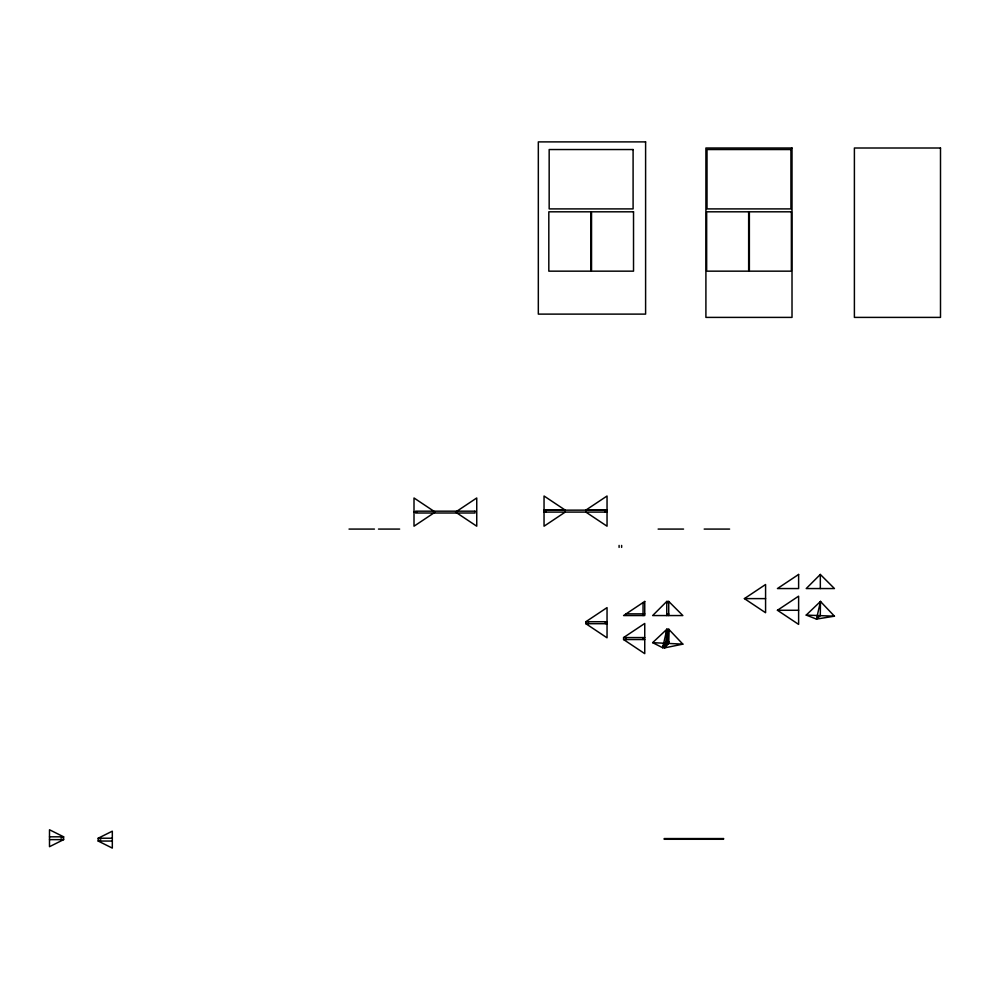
<?xml version="1.0" encoding="UTF-8"?>
<svg xmlns="http://www.w3.org/2000/svg" width="990" height="990" viewBox="0 0 990 990"><rect width="100%" height="100%" fill="white"/><g stroke="black" fill="none" stroke-linecap="round" stroke-linejoin="round"><path stroke-width="1.49" d="M666.765 601.437L652.645 615.557L682.852 615.557L668.733 601.437L666.765 601.437L666.765 615.557M820.326 574.447L806.219 588.555L834.446 588.555L820.326 574.447L820.326 588.555M806.219 615.087L820.475 601.462L834.446 616.188L816.465 619.096L806.219 615.087L834.446 616.188M652.645 642.659L666.852 629.269L668.844 629.355L682.852 644.144L664.723 647.844L662.681 647.732L652.645 642.659L682.852 644.144M435.192 512.09L414.006 526.21L414.006 497.97L433.942 511.261M456.823 511.261L476.747 497.97L476.747 526.21L455.573 512.09M565.216 512.09L544.042 526.21L544.042 496.002L565.216 510.11L544.042 510.11M585.87 621.72L607.043 607.613L607.043 637.82L585.87 623.7L585.87 621.72L607.043 621.72M623.576 637.572L644.75 623.452L644.75 653.66L623.576 639.54L623.576 637.572L644.75 637.572M744.406 598.616L765.579 584.496L765.579 612.736L744.406 598.616L765.579 598.616M777.435 610.273L798.621 596.166L798.621 624.393L777.435 610.273L798.621 610.273M61.046 838.097L63.62 836.81L63.62 839.631L49.5 846.698L49.5 829.756L63.62 836.81L49.5 836.81M98.196 838.221L112.316 831.167L112.316 848.108L98.196 841.054L98.196 838.221L112.316 838.221M100.77 839.768L98.196 841.054L112.316 841.054M607.043 510.11L585.87 510.11L607.043 496.002L607.043 526.21L585.87 512.09M414.006 512.09L417.038 512.09M544.042 512.09L607.043 512.09M349.025 529.081L374.443 529.081M378.477 529.081L399.651 529.081M658.127 529.081L683.546 529.081M704.187 529.081L729.605 529.081M666.765 602.564L668.733 602.564M626.101 613.862L644.75 613.862M666.765 613.862L668.733 613.862M585.87 623.7L607.043 623.7M623.576 639.54L644.75 639.54M49.5 839.631L63.62 839.631M668.733 601.437L668.733 615.557M643.054 602.564L643.054 615.557M643.054 637.572L643.054 639.54M626.101 637.572L626.101 639.54M621.633 545.416L621.633 547.396M619.096 545.416L619.096 547.396M605.36 512.09L605.36 510.11L545.997 510.184L545.997 512.016M605.36 621.72L605.36 623.7M588.407 621.72L588.407 623.7M545.725 510.11L545.725 512.09M666.53 630.704L666.369 643.698L668.349 643.785L668.522 630.791L666.53 630.704M666.852 629.269L666.678 643.351L662.681 647.732L666.852 629.269M668.844 629.355L668.646 643.451L664.723 647.844L668.844 629.355M820.475 601.462L820.277 615.632L816.465 619.096L820.475 601.462M668.671 641.768L665.231 645.567L663.201 645.468L666.691 641.668L668.671 641.768M644.75 601.437L623.576 615.557L644.75 615.557L644.75 601.437M798.621 574.447L777.435 588.555L798.621 588.555L798.621 574.447M645.604 141.892L538.325 141.892L538.325 314.115L645.604 314.115L645.604 141.892M792.012 148.005L705.907 148.005L705.907 317.394L792.012 317.394L792.012 148.005M940.5 148.005L854.395 148.005L854.395 317.394L940.5 317.394L940.5 148.005M633.093 149.54L549.165 149.54L549.165 208.902L633.093 208.902L633.093 149.54M790.923 149.54L707.009 149.54L707.009 208.902L790.923 208.902L790.923 149.54M590.82 211.81L548.819 211.81L548.819 271.161L590.82 271.161L590.82 211.81M633.526 211.81L591.537 211.81L591.537 271.161L633.526 271.161L633.526 211.81M748.65 211.81L706.662 211.81L706.662 271.161L748.65 271.161L748.65 211.81M791.369 211.81L749.368 211.81L749.368 271.161L791.369 271.161L791.369 211.81M474.99 511.174L415.627 511.174L415.627 513.006L474.99 513.006L474.99 511.174M723.529 838.567L664.166 838.567L664.166 839.273L723.529 839.273L723.529 838.567"/></g></svg>
